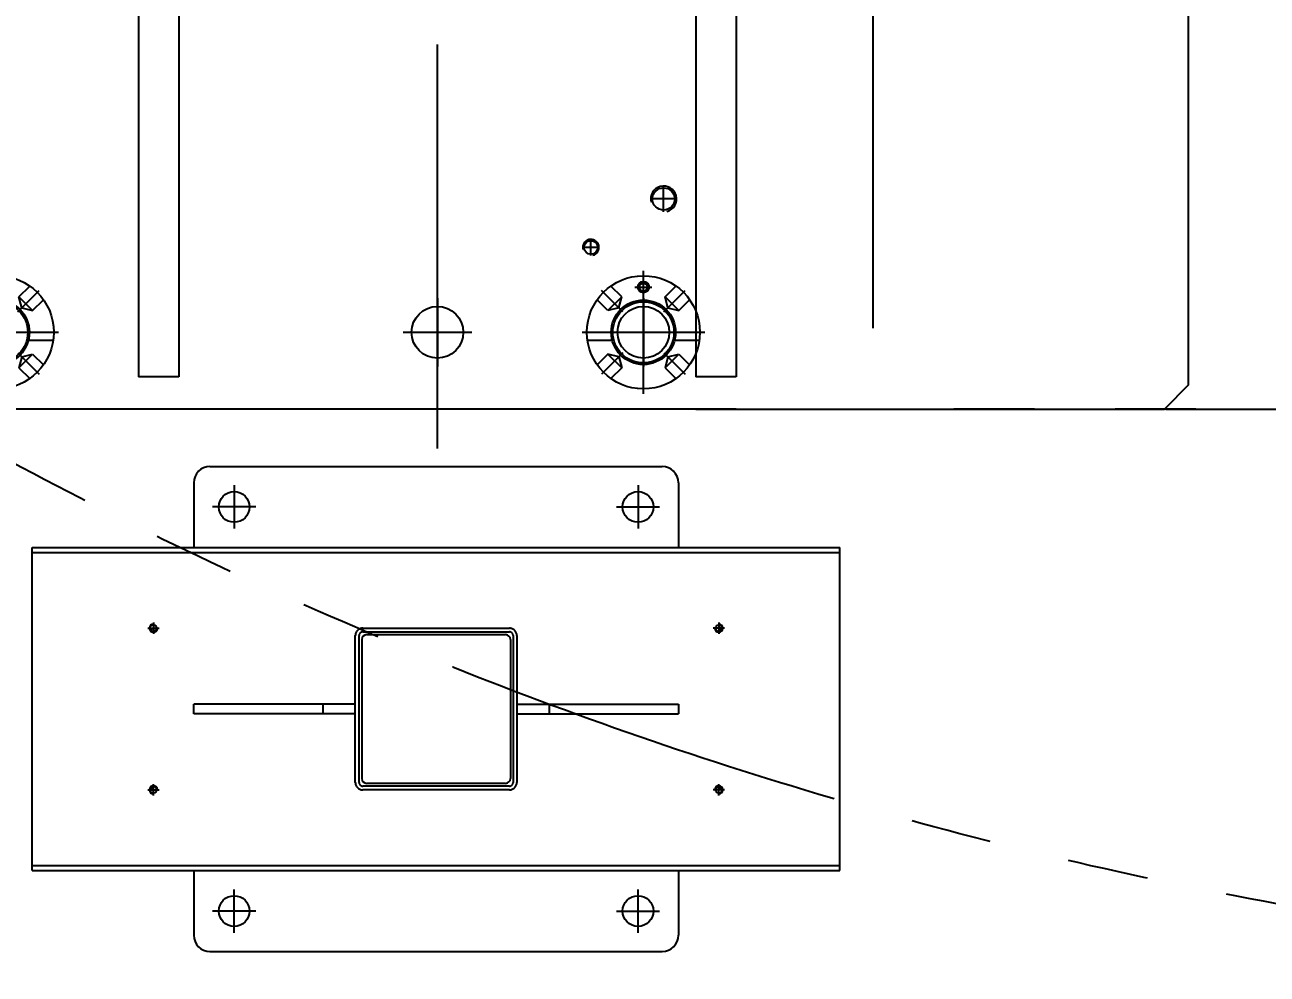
# Model space of a CAD drawing. Header units: millimetres. Extents: x 10462777 to 22643323, y 453826 to 1389191.
# Drawn here: x 11305455 to 11306224, y 580741 to 581329 of the extents above; entities that cross this region are included whole.
import ezdxf

# ---------------------------------------------------------------- set-up
doc = ezdxf.new("R2010")
doc.units = ezdxf.units.MM
doc.header["$LTSCALE"] = 200
doc.header["$MEASUREMENT"] = 0
doc.header["$PDMODE"] = 35
doc.header["$PDSIZE"] = -5
for name, pattern in [('CENTER', [2, 1.25, -0.25, 0.25, -0.25]), ('HIDDEN', [3.75, 2.5, -1.25]), ('PHANTOM', [2.5, 1.25, -0.25, 0.25, -0.25, 0.25, -0.25])]:
    doc.linetypes.add(name, pattern=pattern)
doc.layers.get('0').update_dxf_attribs({"linetype": 'CONTINUOUS'})
doc.layers.get('DEFPOINTS').update_dxf_attribs({"linetype": 'CONTINUOUS'})
for name, color, linetype in [('BOM-UDEF', 3, 'CONTINUOUS'), ('C', 1, 'CENTER'), ('CENTER', 1, 'CONTINUOUS'), ('CL', 3, 'CONTINUOUS'), ('DR1509-006-300-001', 7, 'CONTINUOUS'), ('HL', 2, 'HIDDEN'), ('THIN', 3, 'CONTINUOUS')]:
    doc.layers.add(name, color=color, linetype=linetype)
doc.layers.add('FL', color=3, linetype='CONTINUOUS', lineweight=25)
doc.layers.add('LAYOUT', color=8, linetype='CONTINUOUS', lineweight=25)
doc.styles.get("Standard").update_dxf_attribs({"font": 'SYMBOL'})
doc.dimstyles.new('DS ROBOTEC', dxfattribs={"dimscale": 0, "dimtxt": 2.5, "dimasz": 2.5, "dimexe": 0.3, "dimexo": 0.3, "dimgap": 0.5, "dimtad": 1, "dimzin": 9, "dimdsep": 46, "dimtxsty": 'Standard', "dimblk": 'OPEN', "dimcen": 0, "dimclrd": 4, "dimclre": 4, "dimclrt": 110, "dimazin": 2, "dimtm": 1.5, "dimtfac": 1, "dimtmove": 0, "dimatfit": 3, "dimldrblk": 'OPEN', "dimfxl": 1, "dimtfill": 1, "dimtolj": 1, "dimlwd": -1, "dimlwe": -1, "dimarcsym": 0})

# ---------------------------------------------------------------- blocks, each defined once
blk = doc.blocks.new('A$C7DA30AB0')
at = {"layer": 'LAYOUT', "color": 6, "linetype": 'PHANTOM'}
blk.add_circle((3030.45, 3025.99, 0), 2693.02, dxfattribs=at)
blk = doc.blocks.new('_OPEN')
at = {"color": 0, "linetype": 'ByBlock'}
for p, q in [((-1, 0.1667), (0, 0)), ((0, 0), (-1, -0.1667)), ((0, 0), (-1, 0))]:
    blk.add_line(p, q, dxfattribs=at)
blk = doc.blocks.new('*D259')
at = {"color": 4, "linetype": 'ByBlock', "ltscale": 10, "transparency": 16777216}
for p, q in [((11306181.28, 582310.98), (11306467.61, 582310.98)), ((11306446.61, 581265.98), (11306446.61, 582135.98)), ((11306161.28, 581090.98), (11306467.61, 581090.98))]:
    blk.add_line(p, q, dxfattribs=at)
at = {"layer": 'DEFPOINTS', "color": 0, "ltscale": 10, "transparency": 16777216}
for p in [(11306160.28, 582310.98, 0), (11306446.61, 582310.98), (11306140.28, 581090.98, 0)]:
    blk.add_point(p, dxfattribs=at)
at = {"color": 4, "ltscale": 10, "transparency": 16777216, "xscale": 175, "yscale": 175, "zscale": 175}
for p, rotation in [((11306446.61, 582310.98), 90), ((11306446.61, 581090.98), 270)]:
    blk.add_blockref('_OPEN', p, dxfattribs=dict(at, rotation=rotation))
at = {"color": 110, "ltscale": 10, "transparency": 16777216, "insert": (11306287.35, 581700.98), "char_height": 175, "attachment_point": 5, "rotation": 90, "bg_fill": 3, "box_fill_scale": 1.25, "bg_fill_color": 256, "bg_fill_true_color": 13158600, "bg_fill_transparency": 0}
blk.add_mtext('\\A1;1220', dxfattribs=at)
blk = doc.blocks.new('A$C6C23034D')
for centre, radius in [((38, 38), 35), ((38, 38), 18.92), ((66, 38), 3.5), ((66, 38), 2.46)]:
    blk.add_circle(centre, radius)
at = {"layer": 'CL', "ltscale": 0.5}
for p, q in [((38, 76), (38, 0)), ((0, 38), (76, 38))]:
    blk.add_line(p, q, dxfattribs=at)
at = {"layer": 'CL'}
for p, q in [((25.33, 50.67), (12.04, 63.96)), ((50.67, 50.67), (63.96, 63.96)), ((66, 43.2), (66, 32.8)), ((55.3, 38), (65.7, 38)), ((25.33, 25.33), (12.04, 12.04)), ((50.67, 25.33), (63.96, 12.04))]:
    blk.add_line(p, q, dxfattribs=at)
at = {"layer": 'FL'}
for centre, radius in [((38, 38), 19.92), ((66, 38), 3)]:
    blk.add_circle(centre, radius, dxfattribs=at)
at = {"layer": 'HL', "ltscale": 0.5}
for p, q in [((33, 56.24), (33, 72.64)), ((24.56, 59.92), (17.92, 66.56)), ((51.43, 59.92), (58.08, 66.56)), ((16.08, 51.43), (9.44, 58.08)), ((24.56, 59.92), (16.08, 51.43)), ((22.87, 53.13), (24.56, 59.92)), ((59.92, 51.43), (51.43, 59.92)), ((53.13, 53.13), (51.43, 59.92)), ((59.92, 51.43), (66.56, 58.08)), ((22.87, 53.13), (16.08, 51.43)), ((53.13, 53.13), (59.92, 51.43)), ((16.08, 24.56), (9.44, 17.92)), ((16.08, 24.56), (24.56, 16.08)), ((22.87, 22.87), (16.08, 24.56)), ((51.43, 16.08), (59.92, 24.56)), ((53.13, 22.87), (59.92, 24.56)), ((59.92, 24.56), (66.56, 17.92)), ((24.56, 16.08), (17.92, 9.44)), ((22.87, 22.87), (24.56, 16.08)), ((33, 3.36), (33, 19.76)), ((53.13, 22.87), (51.43, 16.08)), ((51.43, 16.08), (58.08, 9.44))]:
    blk.add_line(p, q, dxfattribs=at)
blk = doc.blocks.new('A$C7E5E2769')
for p, q in [((24.445, 280), (24.445, 785)), ((24.445, 625), (24.445, 650)), ((24.445, 305), (24.445, 15)), ((39.445, 0), (24.445, 15)), ((39.445, 0), (1229.445, 0))]:
    blk.add_line(p, q)
for centre in [(71.945, 465), (71.945, 337.5)]:
    blk.add_circle(centre, 16)
at = {"layer": 'C'}
blk.add_line((0, 465), (1271.468, 465), dxfattribs=at)
at = {"layer": 'CENTER'}
for p, q in [((119.445, 370), (129.445, 370)), ((124.445, 365), (124.445, 375)), ((154.445, 317), (154.445, 333)), ((146.445, 325), (162.445, 325))]:
    blk.add_line(p, q, dxfattribs=at)
at = {"layer": 'CL'}
for p, q in [((71.945, 758.7), (71.945, 716.3)), ((71.945, 486.2), (71.945, 443.8)), ((93.145, 465), (50.745, 465)), ((71.945, 358.7), (71.945, 316.3)), ((93.145, 337.5), (50.745, 337.5))]:
    blk.add_line(p, q, dxfattribs=at)
at = {"layer": 'DR1509-006-300-001'}
for centre, radius in [((124.445, 370), 4.188), ((154.445, 325), 6.917)]:
    blk.add_circle(centre, radius, dxfattribs=at)
at = {"layer": 'HL'}
for p, q in [((44.445, 625), (44.445, 650)), ((1224.445, 650), (44.445, 650)), ((1224.445, 625), (44.445, 625)), ((44.445, 280), (44.445, 305)), ((1224.445, 305), (44.445, 305)), ((1224.445, 280), (44.445, 280))]:
    blk.add_line(p, q, dxfattribs=at)
at = {"layer": 'THIN'}
for centre, radius in [((124.445, 370), 5), ((154.445, 325), 8)]:
    blk.add_arc(centre, radius, 195, 105, dxfattribs=at)
at = {"layer": 'DR1509-006-300-001'}
for p in [(33.945, 699.5), (33.945, 299.5)]:
    blk.add_blockref('A$C6C23034D', p, dxfattribs=at)
blk = doc.blocks.new('HS_BOM', base_point=(-55.53, -107.5))
at = {"layer": 'BOM-UDEF'}
blk.add_circle((-55.53, -107.5), 0.25, dxfattribs=at)
blk = doc.blocks.new('A$C25297E0E')
at = {"ltscale": 2}
for p, q in [((10, 300), (290, 300)), ((10, 300), (290, 300)), ((0, 290), (0, 250)), ((0, 290), (0, 250)), ((300, 290), (300, 250)), ((300, 290), (300, 250)), ((0, 50), (0, 10)), ((0, 50), (0, 10)), ((300, 50), (300, 10)), ((300, 50), (300, 10)), ((10, 0), (290, 0)), ((10, 0), (290, 0))]:
    blk.add_line(p, q, dxfattribs=at)
for centre in [(25, 275), (25, 275), (275, 275), (275, 275), (25, 25), (25, 25), (275, 25), (275, 25)]:
    blk.add_circle(centre, 9.5, dxfattribs=at)
for centre, start, end in [((10, 290), 90, 180), ((10, 290), 90, 180), ((290, 290), 0, 90), ((290, 290), 0, 90), ((10, 10), 180, 270), ((10, 10), 180, 270), ((290, 10), 270, 0), ((290, 10), 270, 0)]:
    blk.add_arc(centre, 10, start, end, dxfattribs=at)
at = {"layer": 'CL', "ltscale": 2}
for p, q in [((25, 288.4), (25, 261.6)), ((25, 288.4), (25, 261.6)), ((275, 288.4), (275, 261.6)), ((275, 288.4), (275, 261.6)), ((38.4, 275), (11.6, 275)), ((38.4, 275), (11.6, 275)), ((261.6, 275), (288.4, 275)), ((261.6, 275), (288.4, 275)), ((25, 11.6), (25, 38.4)), ((25, 11.6), (25, 38.4)), ((275, 11.6), (275, 38.4)), ((275, 11.6), (275, 38.4)), ((38.4, 25), (11.6, 25)), ((38.4, 25), (11.6, 25)), ((261.6, 25), (288.4, 25)), ((261.6, 25), (288.4, 25))]:
    blk.add_line(p, q, dxfattribs=at)
blk = doc.blocks.new('A$C564D0377')
at = {"ltscale": 2}
for p, q in [((0, 50), (0, 250)), ((0, 250), (500, 250)), ((500, 50), (500, 250)), ((204, 193), (204, 107)), ((207, 196), (293, 196)), ((296, 193), (296, 107)), ((293, 104), (207, 104)), ((0, 50), (500, 50))]:
    blk.add_line(p, q, dxfattribs=at)
for centre in [(75, 200), (425, 200), (75, 100), (425, 100)]:
    blk.add_circle(centre, 2.07, dxfattribs=at)
for centre, start, end in [((207, 193), 90, 180), ((293, 193), 0, 90), ((207, 107), 180, 270), ((293, 107), 270, 0)]:
    blk.add_arc(centre, 3, start, end, dxfattribs=at)
at = {"layer": 'CL', "ltscale": 2}
for p, q in [((71.5, 200), (78.5, 200)), ((75, 203.5), (75, 196.5)), ((428.5, 200), (421.5, 200)), ((425, 203.5), (425, 196.5)), ((71.5, 100), (78.5, 100)), ((75, 96.5), (75, 103.5)), ((428.5, 100), (421.5, 100)), ((425, 96.5), (425, 103.5))]:
    blk.add_line(p, q, dxfattribs=at)
at = {"layer": 'FL', "ltscale": 2}
for centre, start, end in [((75, 200), 90, 0), ((425, 200), 180, 90), ((75, 100), 0, 270), ((425, 100), 270, 180)]:
    blk.add_arc(centre, 2.5, start, end, dxfattribs=at)
at = {"layer": 'HL', "ltscale": 2}
for p, q in [((0, 246.8), (500, 246.8)), ((204.6, 200), (295.4, 200)), ((200, 104.6), (200, 195.4)), ((202.3, 104.6), (202.3, 195.4)), ((204.6, 197.7), (295.4, 197.7)), ((297.7, 195.4), (297.7, 104.6)), ((300, 195.4), (300, 104.6)), ((200, 153), (100, 153)), ((100, 147), (100, 153)), ((200, 147), (100, 147)), ((180, 147), (180, 153)), ((200, 147), (200, 153)), ((300, 153), (400, 153)), ((300, 153), (300, 147)), ((300, 147), (400, 147)), ((320, 153), (320, 147)), ((400, 153), (400, 147)), ((295.4, 102.3), (204.6, 102.3)), ((295.4, 100), (204.6, 100)), ((0, 53.2), (500, 53.2))]:
    blk.add_line(p, q, dxfattribs=at)
for centre, radius, start, end in [((204.6, 195.4), 4.6, 90, 180), ((295.4, 195.4), 4.6, 0, 90), ((204.6, 195.4), 2.3, 90, 180), ((295.4, 195.4), 2.3, 0, 90), ((204.6, 104.6), 4.6, 180, 270), ((204.6, 104.6), 2.3, 180, 270), ((295.4, 104.6), 4.6, 270, 0), ((295.4, 104.6), 2.3, 270, 0)]:
    blk.add_arc(centre, radius, start, end, dxfattribs=at)
at = {"ltscale": 2}
blk.add_blockref('A$C25297E0E', (100, 0), dxfattribs=at)
at = {"ltscale": 2, "xscale": -1}
for p, rotation in [((73.9, 199.4), 90), ((426.1, 100.6), 270)]:
    blk.add_blockref('HS_BOM', p, dxfattribs=dict(at, rotation=rotation))
at = {"ltscale": 2}
for p, rotation in [((426.1, 199.4), 270), ((73.9, 100.6), 90)]:
    blk.add_blockref('HS_BOM', p, dxfattribs=dict(at, rotation=rotation))

msp = doc.modelspace()

# ---------------------------------------------------------------- linework, layer by layer
at = {"color": 6, "linetype": 'PHANTOM'}
for p in [(11305979.85789, 581890.97772, 0), (11306979.85789, 581090.97772, 0)]:
    msp.add_line(p, (11305979.85789, 581090.97772, 0), dxfattribs=at)

# ---------------------------------------------------------------- block references
at = {"ltscale": 10}
for name, p in [('A$C7DA30AB0', (11303684.4077, 580408.4363, 0)), ('A$C564D0377', (11305459.44134, 580755.43113))]:
    msp.add_blockref(name, p, dxfattribs=at)

# ---------------------------------------------------------------- next in the draw order: dimensions: what is measured, and where the dimension line sits
dim = msp.add_linear_dim(base=(11306446.61379, 582310.97772, 0), p1=(11306140.27505, 581090.97772, 0), p2=(11306160.27505, 582310.97772, 0), angle=270, dimstyle='DS ROBOTEC', override={"dimscale": 70, "dimgap": 1, "dimarcsym": 1}, dxfattribs=at)
dim.commit()
dim.dimension.update_dxf_attribs({"geometry": '*D259', "text_midpoint": (11306287.34739, 581700.97772, 0)})

# ---------------------------------------------------------------- next in the draw order: block references
at = {"ltscale": 10, "rotation": 89.99999999999999}
msp.add_blockref('A$C7E5E2769', (11306175.2751, 581066.53315, 0), dxfattribs=at)

doc.saveas('drawing.dxf')
